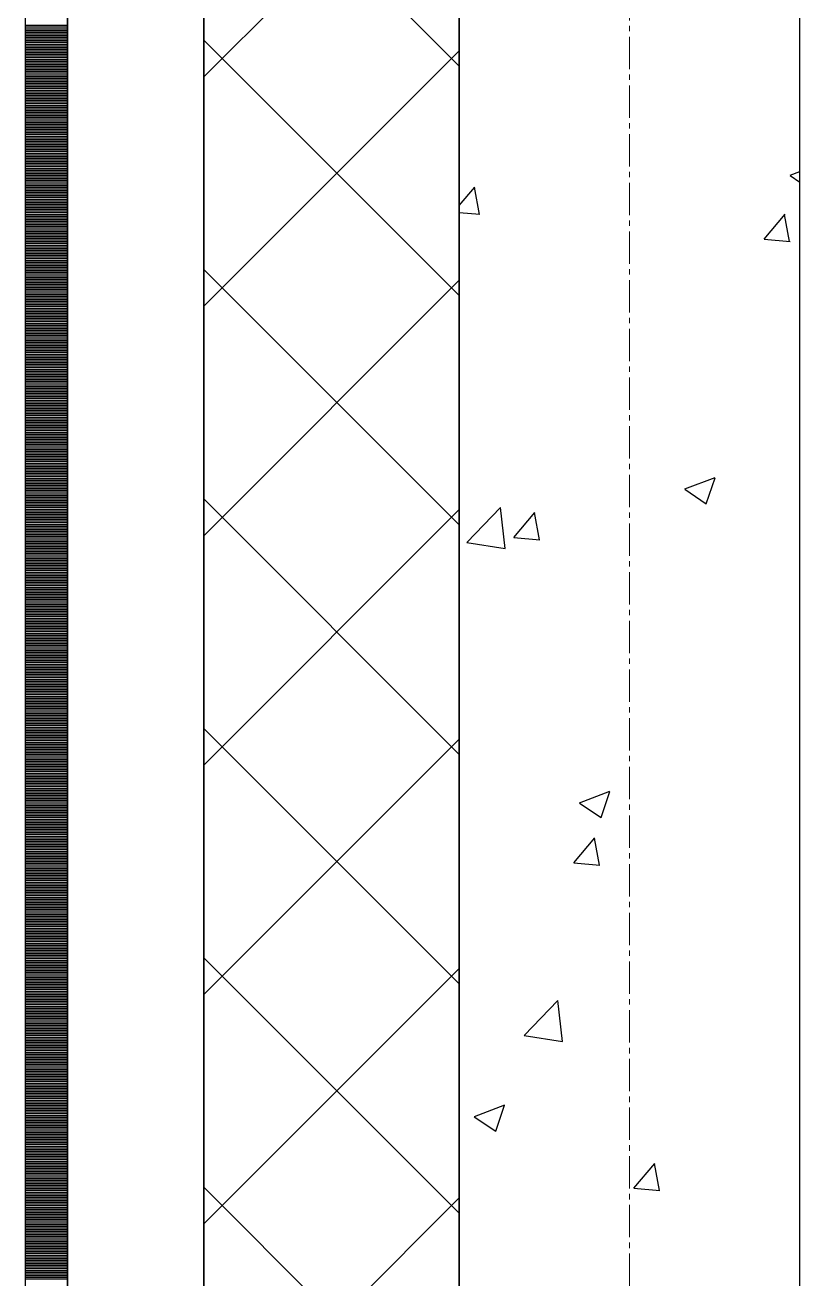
# Model space of a CAD drawing. Header units: millimetres. Extents: x -231292 to 573618, y -153144 to 564035.
# Drawn here: x 8548 to 9003, y 196531 to 197267 of the extents above; entities that cross this region are included whole.
import ezdxf

# ---------------------------------------------------------------- set-up
doc = ezdxf.new("R2010")
doc.units = ezdxf.units.MM
doc.linetypes.add('CENTER2', pattern=[28.575, 19.05, -3.175, 3.175, -3.175])
doc.layers.get('0').update_dxf_attribs({"color": 250})
for name, color, linetype, lineweight in [('АР_Стены ПЕНОблок', 250, 'Continuous', 20), ('АР_Тонкая', 250, 'Continuous', 5), ('АР_Утеплитель', 250, 'Continuous', 0), ('АР_Штриховка', 250, 'Continuous', 0), ('РД_Оси_100', 250, 'Continuous', 0)]:
    doc.layers.add(name, color=color, linetype=linetype, lineweight=lineweight)

# ---------------------------------------------------------------- blocks, each defined once
blk = doc.blocks.new('оси_рен')
at = {"layer": 'РД_Оси_100', "color": 251, "linetype": 'CENTER2', "true_color": 0x636466}
blk.add_line((1195652.916, 135558.25), (1195652.916, 223268.25), dxfattribs=at)

msp = doc.modelspace()

# ---------------------------------------------------------------- linework, layer by layer
at = {"layer": 'АР_Стены ПЕНОблок', "color": 18, "linetype": 'Continuous', "lineweight": 25, "true_color": 0x000000}
for p, q in [((8803.243, 263866.253), (8803.243, 187666.253)), ((9003.243, 187666.253), (9003.243, 263866.253))]:
    msp.add_line(p, q, dxfattribs=at)
at = {"layer": 'АР_Тонкая', "color": 18, "linetype": 'Continuous', "lineweight": 25, "true_color": 0x000000}
for p, q in [((8548.243, 263866.253), (8548.243, 187666.253)), ((8573.243, 263866.253), (8573.243, 187666.253)), ((8573.243, 187666.253), (8573.243, 263866.253)), ((8653.243, 187666.253), (8653.243, 263866.253))]:
    msp.add_line(p, q, dxfattribs=at)
at = {"layer": 'АР_Утеплитель', "color": 18, "linetype": 'Continuous', "lineweight": 25, "true_color": 0x000000}
for p, q in [((8653.243, 263866.253), (8653.243, 187666.253)), ((8803.243, 187666.253), (8803.243, 263866.253))]:
    msp.add_line(p, q, dxfattribs=at)
at = {"layer": 'АР_Штриховка', "color": 18, "linetype": 'Continuous', "lineweight": 25, "true_color": 0x000000}
for p, q in [((8803.243, 197243.037), (8653.243, 197393.037)), ((8653.243, 197236.75), (8803.243, 197386.75)), ((8548.243, 197267.002), (8573.243, 197267.002)), ((8548.243, 197266.002), (8573.243, 197266.002)), ((8548.243, 197265.002), (8573.243, 197265.002)), ((8548.243, 197264.002), (8573.243, 197264.002)), ((8548.243, 197263.002), (8573.243, 197263.002)), ((8548.243, 197262.002), (8573.243, 197262.002)), ((8548.243, 197261.002), (8573.243, 197261.002)), ((8548.243, 197260.002), (8573.243, 197260.002)), ((8548.243, 197259.002), (8573.243, 197259.002)), ((8548.243, 197258.002), (8573.243, 197258.002)), ((8548.243, 197257.002), (8573.243, 197257.002)), ((8548.243, 197256.002), (8573.243, 197256.002)), ((8548.243, 197255.002), (8573.243, 197255.002)), ((8548.243, 197254.002), (8573.243, 197254.002)), ((8548.243, 197253.002), (8573.243, 197253.002)), ((8803.243, 197108.333), (8653.243, 197258.333)), ((8548.243, 197252.002), (8573.243, 197252.002)), ((8548.243, 197251.002), (8573.243, 197251.002)), ((8548.243, 197250.002), (8573.243, 197250.002)), ((8548.243, 197249.002), (8573.243, 197249.002)), ((8548.243, 197248.002), (8573.243, 197248.002)), ((8548.243, 197247.002), (8573.243, 197247.002)), ((8548.243, 197246.002), (8573.243, 197246.002)), ((8653.243, 197102.046), (8803.243, 197252.046)), ((8548.243, 197245.002), (8573.243, 197245.002)), ((8548.243, 197244.002), (8573.243, 197244.002)), ((8548.243, 197243.002), (8573.243, 197243.002)), ((8548.243, 197242.002), (8573.243, 197242.002)), ((8548.243, 197241.002), (8573.243, 197241.002)), ((8548.243, 197240.002), (8573.243, 197240.002)), ((8548.243, 197239.002), (8573.243, 197239.002)), ((8548.243, 197238.002), (8573.243, 197238.002)), ((8548.243, 197237.002), (8573.243, 197237.002)), ((8548.243, 197236.002), (8573.243, 197236.002)), ((8548.243, 197235.002), (8573.243, 197235.002)), ((8548.243, 197234.002), (8573.243, 197234.002)), ((8548.243, 197233.002), (8573.243, 197233.002)), ((8548.243, 197232.002), (8573.243, 197232.002)), ((8548.243, 197231.002), (8573.243, 197231.002)), ((8548.243, 197230.002), (8573.243, 197230.002)), ((8548.243, 197229.002), (8573.243, 197229.002)), ((8548.243, 197228.002), (8573.243, 197228.002)), ((8548.243, 197227.002), (8573.243, 197227.002)), ((8548.243, 197226.002), (8573.243, 197226.002)), ((8548.243, 197225.002), (8573.243, 197225.002)), ((8548.243, 197224.002), (8573.243, 197224.002)), ((8548.243, 197223.002), (8573.243, 197223.002)), ((8548.243, 197222.002), (8573.243, 197222.002)), ((8548.243, 197221.002), (8573.243, 197221.002)), ((8548.243, 197220.002), (8573.243, 197220.002)), ((8548.243, 197219.002), (8573.243, 197219.002)), ((8548.243, 197218.002), (8573.243, 197218.002)), ((8548.243, 197217.002), (8573.243, 197217.002)), ((8548.243, 197216.002), (8573.243, 197216.002)), ((8548.243, 197215.002), (8573.243, 197215.002)), ((8548.243, 197214.002), (8573.243, 197214.002)), ((8548.243, 197213.002), (8573.243, 197213.002)), ((8548.243, 197212.002), (8573.243, 197212.002)), ((8548.243, 197211.002), (8573.243, 197211.002)), ((8548.243, 197210.002), (8573.243, 197210.002)), ((8548.243, 197209.002), (8573.243, 197209.002)), ((8548.243, 197208.002), (8573.243, 197208.002)), ((8548.243, 197207.002), (8573.243, 197207.002)), ((8548.243, 197206.002), (8573.243, 197206.002)), ((8548.243, 197205.002), (8573.243, 197205.002)), ((8548.243, 197204.002), (8573.243, 197204.002)), ((8548.243, 197203.002), (8573.243, 197203.002)), ((8548.243, 197202.002), (8573.243, 197202.002)), ((8548.243, 197201.002), (8573.243, 197201.002)), ((8548.243, 197200.002), (8573.243, 197200.002)), ((8548.243, 197199.002), (8573.243, 197199.002)), ((8548.243, 197198.002), (8573.243, 197198.002)), ((8548.243, 197197.002), (8573.243, 197197.002)), ((8548.243, 197196.002), (8573.243, 197196.002)), ((8548.243, 197195.002), (8573.243, 197195.002)), ((8548.243, 197194.002), (8573.243, 197194.002)), ((8548.243, 197193.002), (8573.243, 197193.002)), ((8548.243, 197192.002), (8573.243, 197192.002)), ((8548.243, 197191.002), (8573.243, 197191.002)), ((8548.243, 197190.002), (8573.243, 197190.002)), ((8548.243, 197189.002), (8573.243, 197189.002)), ((8548.243, 197188.002), (8573.243, 197188.002)), ((8548.243, 197187.002), (8573.243, 197187.002)), ((8548.243, 197186.002), (8573.243, 197186.002)), ((8548.243, 197185.002), (8573.243, 197185.002)), ((8548.243, 197184.002), (8573.243, 197184.002)), ((8548.243, 197183.002), (8573.243, 197183.002)), ((8548.243, 197182.002), (8573.243, 197182.002)), ((8548.243, 197181.002), (8573.243, 197181.002)), ((8548.243, 197180.002), (8573.243, 197180.002)), ((8548.243, 197179.002), (8573.243, 197179.002)), ((8997.507, 197178.948), (9003.243, 197181.149)), ((8548.243, 197178.002), (8573.243, 197178.002)), ((8548.243, 197177.002), (8573.243, 197177.002)), ((8548.243, 197176.002), (8573.243, 197176.002)), ((8548.243, 197175.002), (8573.243, 197175.002)), ((8548.243, 197174.002), (8573.243, 197174.002)), ((8548.243, 197173.002), (8573.243, 197173.002)), ((8548.243, 197172.002), (8573.243, 197172.002)), ((8803.243, 197161.181), (8812.297, 197171.972)), ((8815.003, 197155.998), (8812.066, 197171.919)), ((8997.424, 197178.764), (9003.243, 197174.84)), ((8548.243, 197171.002), (8573.243, 197171.002)), ((8548.243, 197170.002), (8573.243, 197170.002)), ((8548.243, 197169.002), (8573.243, 197169.002)), ((8548.243, 197168.002), (8573.243, 197168.002)), ((8548.243, 197167.002), (8573.243, 197167.002)), ((8548.243, 197166.002), (8573.243, 197166.002)), ((8548.243, 197165.002), (8573.243, 197165.002)), ((8548.243, 197164.002), (8573.243, 197164.002)), ((8548.243, 197163.002), (8573.243, 197163.002)), ((8548.243, 197162.002), (8573.243, 197162.002)), ((8548.243, 197161.002), (8573.243, 197161.002)), ((8548.243, 197160.002), (8573.243, 197160.002)), ((8548.243, 197159.002), (8573.243, 197159.002)), ((8548.243, 197158.002), (8573.243, 197158.002)), ((8548.243, 197157.002), (8573.243, 197157.002)), ((8803.243, 197157.089), (8815.233, 197156.04)), ((8548.243, 197156.002), (8573.243, 197156.002)), ((8548.243, 197155.002), (8573.243, 197155.002)), ((8548.243, 197154.002), (8573.243, 197154.002)), ((8548.243, 197153.002), (8573.243, 197153.002)), ((8548.243, 197152.002), (8573.243, 197152.002)), ((8548.243, 197151.002), (8573.243, 197151.002)), ((8548.243, 197150.002), (8573.243, 197150.002)), ((8982.237, 197141.439), (8994.482, 197156.033)), ((8997.187, 197140.059), (8994.25, 197155.98)), ((8548.243, 197149.002), (8573.243, 197149.002)), ((8548.243, 197148.002), (8573.243, 197148.002)), ((8548.243, 197147.002), (8573.243, 197147.002)), ((8548.243, 197146.002), (8573.243, 197146.002)), ((8548.243, 197145.002), (8573.243, 197145.002)), ((8548.243, 197144.002), (8573.243, 197144.002)), ((8548.243, 197143.002), (8573.243, 197143.002)), ((8548.243, 197142.002), (8573.243, 197142.002)), ((8548.243, 197141.002), (8573.243, 197141.002)), ((8548.243, 197140.002), (8573.243, 197140.002)), ((8548.243, 197139.002), (8573.243, 197139.002)), ((8548.243, 197138.002), (8573.243, 197138.002)), ((8548.243, 197137.002), (8573.243, 197137.002)), ((8548.243, 197136.002), (8573.243, 197136.002)), ((8548.243, 197135.002), (8573.243, 197135.002)), ((8982.236, 197141.43), (8997.418, 197140.101)), ((8548.243, 197134.002), (8573.243, 197134.002)), ((8548.243, 197133.002), (8573.243, 197133.002)), ((8548.243, 197132.002), (8573.243, 197132.002)), ((8548.243, 197131.002), (8573.243, 197131.002)), ((8548.243, 197130.002), (8573.243, 197130.002)), ((8548.243, 197129.002), (8573.243, 197129.002)), ((8548.243, 197128.002), (8573.243, 197128.002)), ((8548.243, 197127.002), (8573.243, 197127.002)), ((8548.243, 197126.002), (8573.243, 197126.002)), ((8548.243, 197125.002), (8573.243, 197125.002)), ((8548.243, 197124.002), (8573.243, 197124.002)), ((8548.243, 197123.002), (8573.243, 197123.002)), ((8548.243, 197122.002), (8573.243, 197122.002)), ((8548.243, 197121.002), (8573.243, 197121.002)), ((8548.243, 197120.002), (8573.243, 197120.002)), ((8803.243, 196973.63), (8653.243, 197123.63)), ((8548.243, 197119.002), (8573.243, 197119.002)), ((8548.243, 197118.002), (8573.243, 197118.002)), ((8548.243, 197117.002), (8573.243, 197117.002)), ((8548.243, 197116.002), (8573.243, 197116.002)), ((8548.243, 197115.002), (8573.243, 197115.002)), ((8548.243, 197114.002), (8573.243, 197114.002)), ((8548.243, 197113.002), (8573.243, 197113.002)), ((8653.243, 196967.343), (8803.243, 197117.343)), ((8548.243, 197112.002), (8573.243, 197112.002)), ((8548.243, 197111.002), (8573.243, 197111.002)), ((8548.243, 197110.002), (8573.243, 197110.002)), ((8548.243, 197109.002), (8573.243, 197109.002)), ((8548.243, 197108.002), (8573.243, 197108.002)), ((8548.243, 197107.002), (8573.243, 197107.002)), ((8548.243, 197106.002), (8573.243, 197106.002)), ((8548.243, 197105.002), (8573.243, 197105.002)), ((8548.243, 197104.002), (8573.243, 197104.002)), ((8548.243, 197103.002), (8573.243, 197103.002)), ((8548.243, 197102.002), (8573.243, 197102.002)), ((8548.243, 197101.002), (8573.243, 197101.002)), ((8548.243, 197100.002), (8573.243, 197100.002)), ((8548.243, 197099.002), (8573.243, 197099.002)), ((8548.243, 197098.002), (8573.243, 197098.002)), ((8548.243, 197097.002), (8573.243, 197097.002)), ((8548.243, 197096.002), (8573.243, 197096.002)), ((8548.243, 197095.002), (8573.243, 197095.002)), ((8548.243, 197094.002), (8573.243, 197094.002)), ((8548.243, 197093.002), (8573.243, 197093.002)), ((8548.243, 197092.002), (8573.243, 197092.002)), ((8548.243, 197091.002), (8573.243, 197091.002)), ((8548.243, 197090.002), (8573.243, 197090.002)), ((8548.243, 197089.002), (8573.243, 197089.002)), ((8548.243, 197088.002), (8573.243, 197088.002)), ((8548.243, 197087.002), (8573.243, 197087.002)), ((8548.243, 197086.002), (8573.243, 197086.002)), ((8548.243, 197085.002), (8573.243, 197085.002)), ((8548.243, 197084.002), (8573.243, 197084.002)), ((8548.243, 197083.002), (8573.243, 197083.002)), ((8548.243, 197082.002), (8573.243, 197082.002)), ((8548.243, 197081.002), (8573.243, 197081.002)), ((8548.243, 197080.002), (8573.243, 197080.002)), ((8548.243, 197079.002), (8573.243, 197079.002)), ((8548.243, 197078.002), (8573.243, 197078.002)), ((8548.243, 197077.002), (8573.243, 197077.002)), ((8548.243, 197076.002), (8573.243, 197076.002)), ((8548.243, 197075.002), (8573.243, 197075.002)), ((8548.243, 197074.002), (8573.243, 197074.002)), ((8548.243, 197073.002), (8573.243, 197073.002)), ((8548.243, 197072.002), (8573.243, 197072.002)), ((8548.243, 197071.002), (8573.243, 197071.002)), ((8548.243, 197070.002), (8573.243, 197070.002)), ((8548.243, 197069.002), (8573.243, 197069.002)), ((8548.243, 197068.002), (8573.243, 197068.002)), ((8548.243, 197067.002), (8573.243, 197067.002)), ((8548.243, 197066.002), (8573.243, 197066.002)), ((8548.243, 197065.002), (8573.243, 197065.002)), ((8548.243, 197064.002), (8573.243, 197064.002)), ((8548.243, 197063.002), (8573.243, 197063.002)), ((8548.243, 197062.002), (8573.243, 197062.002)), ((8548.243, 197061.002), (8573.243, 197061.002)), ((8548.243, 197060.002), (8573.243, 197060.002)), ((8548.243, 197059.002), (8573.243, 197059.002)), ((8548.243, 197058.002), (8573.243, 197058.002)), ((8548.243, 197057.002), (8573.243, 197057.002)), ((8548.243, 197056.002), (8573.243, 197056.002)), ((8548.243, 197055.002), (8573.243, 197055.002)), ((8548.243, 197054.002), (8573.243, 197054.002)), ((8548.243, 197053.002), (8573.243, 197053.002)), ((8548.243, 197052.002), (8573.243, 197052.002)), ((8548.243, 197051.002), (8573.243, 197051.002)), ((8548.243, 197050.002), (8573.243, 197050.002)), ((8548.243, 197049.002), (8573.243, 197049.002)), ((8548.243, 197048.002), (8573.243, 197048.002)), ((8548.243, 197047.002), (8573.243, 197047.002)), ((8548.243, 197046.002), (8573.243, 197046.002)), ((8548.243, 197045.002), (8573.243, 197045.002)), ((8548.243, 197044.002), (8573.243, 197044.002)), ((8548.243, 197043.002), (8573.243, 197043.002)), ((8548.243, 197042.002), (8573.243, 197042.002)), ((8548.243, 197041.002), (8573.243, 197041.002)), ((8548.243, 197040.002), (8573.243, 197040.002)), ((8548.243, 197039.002), (8573.243, 197039.002)), ((8548.243, 197038.002), (8573.243, 197038.002)), ((8548.243, 197037.002), (8573.243, 197037.002)), ((8548.243, 197036.002), (8573.243, 197036.002)), ((8548.243, 197035.002), (8573.243, 197035.002)), ((8548.243, 197034.002), (8573.243, 197034.002)), ((8548.243, 197033.002), (8573.243, 197033.002)), ((8548.243, 197032.002), (8573.243, 197032.002)), ((8548.243, 197031.002), (8573.243, 197031.002)), ((8548.243, 197030.002), (8573.243, 197030.002)), ((8548.243, 197029.002), (8573.243, 197029.002)), ((8548.243, 197028.002), (8573.243, 197028.002)), ((8548.243, 197027.002), (8573.243, 197027.002)), ((8548.243, 197026.002), (8573.243, 197026.002)), ((8548.243, 197025.002), (8573.243, 197025.002)), ((8548.243, 197024.002), (8573.243, 197024.002)), ((8548.243, 197023.002), (8573.243, 197023.002)), ((8548.243, 197022.002), (8573.243, 197022.002)), ((8548.243, 197021.002), (8573.243, 197021.002)), ((8548.243, 197020.002), (8573.243, 197020.002)), ((8548.243, 197019.002), (8573.243, 197019.002)), ((8548.243, 197018.002), (8573.243, 197018.002)), ((8548.243, 197017.002), (8573.243, 197017.002)), ((8548.243, 197016.002), (8573.243, 197016.002)), ((8548.243, 197015.002), (8573.243, 197015.002)), ((8548.243, 197014.002), (8573.243, 197014.002)), ((8548.243, 197013.002), (8573.243, 197013.002)), ((8548.243, 197012.002), (8573.243, 197012.002)), ((8548.243, 197011.002), (8573.243, 197011.002)), ((8548.243, 197010.002), (8573.243, 197010.002)), ((8548.243, 197009.002), (8573.243, 197009.002)), ((8548.243, 197008.002), (8573.243, 197008.002)), ((8548.243, 197007.002), (8573.243, 197007.002)), ((8548.243, 197006.002), (8573.243, 197006.002)), ((8548.243, 197005.002), (8573.243, 197005.002)), ((8548.243, 197004.002), (8573.243, 197004.002)), ((8548.243, 197003.002), (8573.243, 197003.002)), ((8548.243, 197002.002), (8573.243, 197002.002)), ((8548.243, 197001.002), (8573.243, 197001.002)), ((8548.243, 197000.002), (8573.243, 197000.002)), ((8548.243, 196999.002), (8573.243, 196999.002)), ((8548.243, 196998.002), (8573.243, 196998.002)), ((8548.243, 196997.002), (8573.243, 196997.002)), ((8548.243, 196996.002), (8573.243, 196996.002)), ((8548.243, 196995.002), (8573.243, 196995.002)), ((8935.705, 196994.759), (8953.49, 197001.586)), ((8948.263, 196986.053), (8953.413, 197001.402)), ((8548.243, 196994.002), (8573.243, 196994.002)), ((8548.243, 196993.002), (8573.243, 196993.002)), ((8548.243, 196992.002), (8573.243, 196992.002)), ((8548.243, 196991.002), (8573.243, 196991.002)), ((8548.243, 196990.002), (8573.243, 196990.002)), ((8548.243, 196989.002), (8573.243, 196989.002)), ((8548.243, 196988.002), (8573.243, 196988.002)), ((8803.243, 196838.926), (8653.243, 196988.926)), ((8935.622, 196994.576), (8948.257, 196986.054)), ((8548.243, 196987.002), (8573.243, 196987.002)), ((8548.243, 196986.002), (8573.243, 196986.002)), ((8548.243, 196985.002), (8573.243, 196985.002)), ((8548.243, 196984.002), (8573.243, 196984.002)), ((8548.243, 196983.002), (8573.243, 196983.002)), ((8548.243, 196982.002), (8573.243, 196982.002)), ((8548.243, 196981.002), (8573.243, 196981.002)), ((8653.243, 196832.639), (8803.243, 196982.639)), ((8807.583, 196963.348), (8827.366, 196983.966)), ((8830.132, 196959.839), (8827.325, 196983.962)), ((8835.295, 196966.322), (8847.54, 196980.915)), ((8850.246, 196964.941), (8847.309, 196980.862)), ((8548.243, 196980.002), (8573.243, 196980.002)), ((8548.243, 196979.002), (8573.243, 196979.002)), ((8548.243, 196978.002), (8573.243, 196978.002)), ((8548.243, 196977.002), (8573.243, 196977.002)), ((8548.243, 196976.002), (8573.243, 196976.002)), ((8548.243, 196975.002), (8573.243, 196975.002)), ((8548.243, 196974.002), (8573.243, 196974.002)), ((8548.243, 196973.002), (8573.243, 196973.002)), ((8548.243, 196972.002), (8573.243, 196972.002)), ((8548.243, 196971.002), (8573.243, 196971.002)), ((8548.243, 196970.002), (8573.243, 196970.002)), ((8548.243, 196969.002), (8573.243, 196969.002)), ((8548.243, 196968.002), (8573.243, 196968.002)), ((8548.243, 196967.002), (8573.243, 196967.002)), ((8548.243, 196966.002), (8573.243, 196966.002)), ((8835.295, 196966.312), (8850.477, 196964.984)), ((8548.243, 196965.002), (8573.243, 196965.002)), ((8548.243, 196964.002), (8573.243, 196964.002)), ((8548.243, 196963.002), (8573.243, 196963.002)), ((8548.243, 196962.002), (8573.243, 196962.002)), ((8548.243, 196961.002), (8573.243, 196961.002)), ((8548.243, 196960.002), (8573.243, 196960.002)), ((8548.243, 196959.002), (8573.243, 196959.002)), ((8548.243, 196958.002), (8573.243, 196958.002)), ((8807.552, 196963.412), (8830.142, 196959.908)), ((8548.243, 196957.002), (8573.243, 196957.002)), ((8548.243, 196956.002), (8573.243, 196956.002)), ((8548.243, 196955.002), (8573.243, 196955.002)), ((8548.243, 196954.002), (8573.243, 196954.002)), ((8548.243, 196953.002), (8573.243, 196953.002)), ((8548.243, 196952.002), (8573.243, 196952.002)), ((8548.243, 196951.002), (8573.243, 196951.002)), ((8548.243, 196950.002), (8573.243, 196950.002)), ((8548.243, 196949.002), (8573.243, 196949.002)), ((8548.243, 196948.002), (8573.243, 196948.002)), ((8548.243, 196947.002), (8573.243, 196947.002)), ((8548.243, 196946.002), (8573.243, 196946.002)), ((8548.243, 196945.002), (8573.243, 196945.002)), ((8548.243, 196944.002), (8573.243, 196944.002)), ((8548.243, 196943.002), (8573.243, 196943.002)), ((8548.243, 196942.002), (8573.243, 196942.002)), ((8548.243, 196941.002), (8573.243, 196941.002)), ((8548.243, 196940.002), (8573.243, 196940.002)), ((8548.243, 196939.002), (8573.243, 196939.002)), ((8548.243, 196938.002), (8573.243, 196938.002)), ((8548.243, 196937.002), (8573.243, 196937.002)), ((8548.243, 196936.002), (8573.243, 196936.002)), ((8548.243, 196935.002), (8573.243, 196935.002)), ((8548.243, 196934.002), (8573.243, 196934.002)), ((8548.243, 196933.002), (8573.243, 196933.002)), ((8548.243, 196932.002), (8573.243, 196932.002)), ((8548.243, 196931.002), (8573.243, 196931.002)), ((8548.243, 196930.002), (8573.243, 196930.002)), ((8548.243, 196929.002), (8573.243, 196929.002)), ((8548.243, 196928.002), (8573.243, 196928.002)), ((8548.243, 196927.002), (8573.243, 196927.002)), ((8548.243, 196926.002), (8573.243, 196926.002)), ((8548.243, 196925.002), (8573.243, 196925.002)), ((8548.243, 196924.002), (8573.243, 196924.002)), ((8548.243, 196923.002), (8573.243, 196923.002)), ((8548.243, 196922.002), (8573.243, 196922.002)), ((8548.243, 196921.002), (8573.243, 196921.002)), ((8548.243, 196920.002), (8573.243, 196920.002)), ((8548.243, 196919.002), (8573.243, 196919.002)), ((8548.243, 196918.002), (8573.243, 196918.002)), ((8548.243, 196917.002), (8573.243, 196917.002)), ((8548.243, 196916.002), (8573.243, 196916.002)), ((8548.243, 196915.002), (8573.243, 196915.002)), ((8548.243, 196914.002), (8573.243, 196914.002)), ((8548.243, 196913.002), (8573.243, 196913.002)), ((8548.243, 196912.002), (8573.243, 196912.002)), ((8548.243, 196911.002), (8573.243, 196911.002)), ((8548.243, 196910.002), (8573.243, 196910.002)), ((8548.243, 196909.002), (8573.243, 196909.002)), ((8548.243, 196908.002), (8573.243, 196908.002)), ((8548.243, 196907.002), (8573.243, 196907.002)), ((8548.243, 196906.002), (8573.243, 196906.002)), ((8548.243, 196905.002), (8573.243, 196905.002)), ((8548.243, 196904.002), (8573.243, 196904.002)), ((8548.243, 196903.002), (8573.243, 196903.002)), ((8548.243, 196902.002), (8573.243, 196902.002)), ((8548.243, 196901.002), (8573.243, 196901.002)), ((8548.243, 196900.002), (8573.243, 196900.002)), ((8548.243, 196899.002), (8573.243, 196899.002)), ((8548.243, 196898.002), (8573.243, 196898.002)), ((8548.243, 196897.002), (8573.243, 196897.002)), ((8548.243, 196896.002), (8573.243, 196896.002)), ((8548.243, 196895.002), (8573.243, 196895.002)), ((8548.243, 196894.002), (8573.243, 196894.002)), ((8548.243, 196893.002), (8573.243, 196893.002)), ((8548.243, 196892.002), (8573.243, 196892.002)), ((8548.243, 196891.002), (8573.243, 196891.002)), ((8548.243, 196890.002), (8573.243, 196890.002)), ((8548.243, 196889.002), (8573.243, 196889.002)), ((8548.243, 196888.002), (8573.243, 196888.002)), ((8548.243, 196887.002), (8573.243, 196887.002)), ((8548.243, 196886.002), (8573.243, 196886.002)), ((8548.243, 196885.002), (8573.243, 196885.002)), ((8548.243, 196884.002), (8573.243, 196884.002)), ((8548.243, 196883.002), (8573.243, 196883.002)), ((8548.243, 196882.002), (8573.243, 196882.002)), ((8548.243, 196881.002), (8573.243, 196881.002)), ((8548.243, 196880.002), (8573.243, 196880.002)), ((8548.243, 196879.002), (8573.243, 196879.002)), ((8548.243, 196878.002), (8573.243, 196878.002)), ((8548.243, 196877.002), (8573.243, 196877.002)), ((8548.243, 196876.002), (8573.243, 196876.002)), ((8548.243, 196875.002), (8573.243, 196875.002)), ((8548.243, 196874.002), (8573.243, 196874.002)), ((8548.243, 196873.002), (8573.243, 196873.002)), ((8548.243, 196872.002), (8573.243, 196872.002)), ((8548.243, 196871.002), (8573.243, 196871.002)), ((8548.243, 196870.002), (8573.243, 196870.002)), ((8548.243, 196869.002), (8573.243, 196869.002)), ((8548.243, 196868.002), (8573.243, 196868.002)), ((8548.243, 196867.002), (8573.243, 196867.002)), ((8548.243, 196866.002), (8573.243, 196866.002)), ((8548.243, 196865.002), (8573.243, 196865.002)), ((8548.243, 196864.002), (8573.243, 196864.002)), ((8548.243, 196863.002), (8573.243, 196863.002)), ((8548.243, 196862.002), (8573.243, 196862.002)), ((8548.243, 196861.002), (8573.243, 196861.002)), ((8548.243, 196860.002), (8573.243, 196860.002)), ((8548.243, 196859.002), (8573.243, 196859.002)), ((8548.243, 196858.002), (8573.243, 196858.002)), ((8548.243, 196857.002), (8573.243, 196857.002)), ((8548.243, 196856.002), (8573.243, 196856.002)), ((8548.243, 196855.002), (8573.243, 196855.002)), ((8548.243, 196854.002), (8573.243, 196854.002)), ((8548.243, 196853.002), (8573.243, 196853.002)), ((8548.243, 196852.002), (8573.243, 196852.002)), ((8548.243, 196851.002), (8573.243, 196851.002)), ((8548.243, 196850.002), (8573.243, 196850.002)), ((8548.243, 196849.002), (8573.243, 196849.002)), ((8548.243, 196848.002), (8573.243, 196848.002)), ((8803.243, 196704.222), (8653.243, 196854.222)), ((8653.243, 196697.935), (8803.243, 196847.935)), ((8548.243, 196847.002), (8573.243, 196847.002)), ((8548.243, 196846.002), (8573.243, 196846.002)), ((8548.243, 196845.002), (8573.243, 196845.002)), ((8548.243, 196844.002), (8573.243, 196844.002)), ((8548.243, 196843.002), (8573.243, 196843.002)), ((8548.243, 196842.002), (8573.243, 196842.002)), ((8548.243, 196841.002), (8573.243, 196841.002)), ((8548.243, 196840.002), (8573.243, 196840.002)), ((8548.243, 196839.002), (8573.243, 196839.002)), ((8548.243, 196838.002), (8573.243, 196838.002)), ((8548.243, 196837.002), (8573.243, 196837.002)), ((8548.243, 196836.002), (8573.243, 196836.002)), ((8548.243, 196835.002), (8573.243, 196835.002)), ((8548.243, 196834.002), (8573.243, 196834.002)), ((8548.243, 196833.002), (8573.243, 196833.002)), ((8548.243, 196832.002), (8573.243, 196832.002)), ((8548.243, 196831.002), (8573.243, 196831.002)), ((8548.243, 196830.002), (8573.243, 196830.002)), ((8548.243, 196829.002), (8573.243, 196829.002)), ((8548.243, 196828.002), (8573.243, 196828.002)), ((8548.243, 196827.002), (8573.243, 196827.002)), ((8548.243, 196826.002), (8573.243, 196826.002)), ((8548.243, 196825.002), (8573.243, 196825.002)), ((8548.243, 196824.002), (8573.243, 196824.002)), ((8548.243, 196823.002), (8573.243, 196823.002)), ((8548.243, 196822.002), (8573.243, 196822.002)), ((8548.243, 196821.002), (8573.243, 196821.002)), ((8548.243, 196820.002), (8573.243, 196820.002)), ((8548.243, 196819.002), (8573.243, 196819.002)), ((8548.243, 196818.002), (8573.243, 196818.002)), ((8548.243, 196817.002), (8573.243, 196817.002)), ((8548.243, 196816.002), (8573.243, 196816.002)), ((8548.243, 196815.002), (8573.243, 196815.002)), ((8548.243, 196814.002), (8573.243, 196814.002)), ((8548.243, 196813.002), (8573.243, 196813.002)), ((8548.243, 196812.002), (8573.243, 196812.002)), ((8548.243, 196811.002), (8573.243, 196811.002)), ((8873.903, 196810.571), (8891.688, 196817.398)), ((8886.461, 196801.865), (8891.611, 196817.214)), ((8548.243, 196810.002), (8573.243, 196810.002)), ((8548.243, 196809.002), (8573.243, 196809.002)), ((8548.243, 196808.002), (8573.243, 196808.002)), ((8548.243, 196807.002), (8573.243, 196807.002)), ((8548.243, 196806.002), (8573.243, 196806.002)), ((8548.243, 196805.002), (8573.243, 196805.002)), ((8548.243, 196804.002), (8573.243, 196804.002)), ((8873.82, 196810.388), (8886.455, 196801.866)), ((8548.243, 196803.002), (8573.243, 196803.002)), ((8548.243, 196802.002), (8573.243, 196802.002)), ((8548.243, 196801.002), (8573.243, 196801.002)), ((8548.243, 196800.002), (8573.243, 196800.002)), ((8548.243, 196799.002), (8573.243, 196799.002)), ((8548.243, 196798.002), (8573.243, 196798.002)), ((8548.243, 196797.002), (8573.243, 196797.002)), ((8548.243, 196796.002), (8573.243, 196796.002)), ((8548.243, 196795.002), (8573.243, 196795.002)), ((8548.243, 196794.002), (8573.243, 196794.002)), ((8548.243, 196793.002), (8573.243, 196793.002)), ((8548.243, 196792.002), (8573.243, 196792.002)), ((8548.243, 196791.002), (8573.243, 196791.002)), ((8548.243, 196790.002), (8573.243, 196790.002)), ((8548.243, 196789.002), (8573.243, 196789.002)), ((8870.539, 196775.265), (8882.784, 196789.858)), ((8885.489, 196773.884), (8882.552, 196789.805)), ((8548.243, 196788.002), (8573.243, 196788.002)), ((8548.243, 196787.002), (8573.243, 196787.002)), ((8548.243, 196786.002), (8573.243, 196786.002)), ((8548.243, 196785.002), (8573.243, 196785.002)), ((8548.243, 196784.002), (8573.243, 196784.002)), ((8548.243, 196783.002), (8573.243, 196783.002)), ((8548.243, 196782.002), (8573.243, 196782.002)), ((8548.243, 196781.002), (8573.243, 196781.002)), ((8548.243, 196780.002), (8573.243, 196780.002)), ((8548.243, 196779.002), (8573.243, 196779.002)), ((8548.243, 196778.002), (8573.243, 196778.002)), ((8548.243, 196777.002), (8573.243, 196777.002)), ((8548.243, 196776.002), (8573.243, 196776.002)), ((8548.243, 196775.002), (8573.243, 196775.002)), ((8548.243, 196774.002), (8573.243, 196774.002)), ((8870.538, 196775.255), (8885.72, 196773.927)), ((8548.243, 196773.002), (8573.243, 196773.002)), ((8548.243, 196772.002), (8573.243, 196772.002)), ((8548.243, 196771.002), (8573.243, 196771.002)), ((8548.243, 196770.002), (8573.243, 196770.002)), ((8548.243, 196769.002), (8573.243, 196769.002)), ((8548.243, 196768.002), (8573.243, 196768.002)), ((8548.243, 196767.002), (8573.243, 196767.002)), ((8548.243, 196766.002), (8573.243, 196766.002)), ((8548.243, 196765.002), (8573.243, 196765.002)), ((8548.243, 196764.002), (8573.243, 196764.002)), ((8548.243, 196763.002), (8573.243, 196763.002)), ((8548.243, 196762.002), (8573.243, 196762.002)), ((8548.243, 196761.002), (8573.243, 196761.002)), ((8548.243, 196760.002), (8573.243, 196760.002)), ((8548.243, 196759.002), (8573.243, 196759.002)), ((8548.243, 196758.002), (8573.243, 196758.002)), ((8548.243, 196757.002), (8573.243, 196757.002)), ((8548.243, 196756.002), (8573.243, 196756.002)), ((8548.243, 196755.002), (8573.243, 196755.002)), ((8548.243, 196754.002), (8573.243, 196754.002)), ((8548.243, 196753.002), (8573.243, 196753.002)), ((8548.243, 196752.002), (8573.243, 196752.002)), ((8548.243, 196751.002), (8573.243, 196751.002)), ((8548.243, 196750.002), (8573.243, 196750.002)), ((8548.243, 196749.002), (8573.243, 196749.002)), ((8548.243, 196748.002), (8573.243, 196748.002)), ((8548.243, 196747.002), (8573.243, 196747.002)), ((8548.243, 196746.002), (8573.243, 196746.002)), ((8548.243, 196745.002), (8573.243, 196745.002)), ((8548.243, 196744.002), (8573.243, 196744.002)), ((8548.243, 196743.002), (8573.243, 196743.002)), ((8548.243, 196742.002), (8573.243, 196742.002)), ((8548.243, 196741.002), (8573.243, 196741.002)), ((8548.243, 196740.002), (8573.243, 196740.002)), ((8548.243, 196739.002), (8573.243, 196739.002)), ((8548.243, 196738.002), (8573.243, 196738.002)), ((8548.243, 196737.002), (8573.243, 196737.002)), ((8548.243, 196736.002), (8573.243, 196736.002)), ((8548.243, 196735.002), (8573.243, 196735.002)), ((8548.243, 196734.002), (8573.243, 196734.002)), ((8548.243, 196733.002), (8573.243, 196733.002)), ((8548.243, 196732.002), (8573.243, 196732.002)), ((8548.243, 196731.002), (8573.243, 196731.002)), ((8548.243, 196730.002), (8573.243, 196730.002)), ((8548.243, 196729.002), (8573.243, 196729.002)), ((8548.243, 196728.002), (8573.243, 196728.002)), ((8548.243, 196727.002), (8573.243, 196727.002)), ((8548.243, 196726.002), (8573.243, 196726.002)), ((8548.243, 196725.002), (8573.243, 196725.002)), ((8548.243, 196724.002), (8573.243, 196724.002)), ((8548.243, 196723.002), (8573.243, 196723.002)), ((8548.243, 196722.002), (8573.243, 196722.002)), ((8548.243, 196721.002), (8573.243, 196721.002)), ((8548.243, 196720.002), (8573.243, 196720.002)), ((8548.243, 196719.002), (8573.243, 196719.002)), ((8548.243, 196718.002), (8573.243, 196718.002)), ((8548.243, 196717.002), (8573.243, 196717.002)), ((8548.243, 196716.002), (8573.243, 196716.002)), ((8803.243, 196569.518), (8653.243, 196719.518)), ((8548.243, 196715.002), (8573.243, 196715.002)), ((8548.243, 196714.002), (8573.243, 196714.002)), ((8548.243, 196713.002), (8573.243, 196713.002)), ((8548.243, 196712.002), (8573.243, 196712.002)), ((8548.243, 196711.002), (8573.243, 196711.002)), ((8548.243, 196710.002), (8573.243, 196710.002)), ((8548.243, 196709.002), (8573.243, 196709.002)), ((8548.243, 196708.002), (8573.243, 196708.002)), ((8653.243, 196563.231), (8803.243, 196713.231)), ((8548.243, 196707.002), (8573.243, 196707.002)), ((8548.243, 196706.002), (8573.243, 196706.002)), ((8548.243, 196705.002), (8573.243, 196705.002)), ((8548.243, 196704.002), (8573.243, 196704.002)), ((8548.243, 196703.002), (8573.243, 196703.002)), ((8548.243, 196702.002), (8573.243, 196702.002)), ((8548.243, 196701.002), (8573.243, 196701.002)), ((8548.243, 196700.002), (8573.243, 196700.002)), ((8548.243, 196699.002), (8573.243, 196699.002)), ((8548.243, 196698.002), (8573.243, 196698.002)), ((8548.243, 196697.002), (8573.243, 196697.002)), ((8548.243, 196696.002), (8573.243, 196696.002)), ((8548.243, 196695.002), (8573.243, 196695.002)), ((8548.243, 196694.002), (8573.243, 196694.002)), ((8548.243, 196693.002), (8573.243, 196693.002)), ((8841.257, 196673.879), (8861.041, 196694.498)), ((8863.806, 196670.371), (8861, 196694.493)), ((8548.243, 196692.002), (8573.243, 196692.002)), ((8548.243, 196691.002), (8573.243, 196691.002)), ((8548.243, 196690.002), (8573.243, 196690.002)), ((8548.243, 196689.002), (8573.243, 196689.002)), ((8548.243, 196688.002), (8573.243, 196688.002)), ((8548.243, 196687.002), (8573.243, 196687.002)), ((8548.243, 196686.002), (8573.243, 196686.002)), ((8548.243, 196685.002), (8573.243, 196685.002)), ((8548.243, 196684.002), (8573.243, 196684.002)), ((8548.243, 196683.002), (8573.243, 196683.002)), ((8548.243, 196682.002), (8573.243, 196682.002)), ((8548.243, 196681.002), (8573.243, 196681.002)), ((8548.243, 196680.002), (8573.243, 196680.002)), ((8548.243, 196679.002), (8573.243, 196679.002)), ((8548.243, 196678.002), (8573.243, 196678.002)), ((8548.243, 196677.002), (8573.243, 196677.002)), ((8548.243, 196676.002), (8573.243, 196676.002)), ((8548.243, 196675.002), (8573.243, 196675.002)), ((8548.243, 196674.002), (8573.243, 196674.002)), ((8548.243, 196673.002), (8573.243, 196673.002)), ((8548.243, 196672.002), (8573.243, 196672.002)), ((8548.243, 196671.002), (8573.243, 196671.002)), ((8841.227, 196673.943), (8863.817, 196670.44)), ((8548.243, 196670.002), (8573.243, 196670.002)), ((8548.243, 196669.002), (8573.243, 196669.002)), ((8548.243, 196668.002), (8573.243, 196668.002)), ((8548.243, 196667.002), (8573.243, 196667.002)), ((8548.243, 196666.002), (8573.243, 196666.002)), ((8548.243, 196665.002), (8573.243, 196665.002)), ((8548.243, 196664.002), (8573.243, 196664.002)), ((8548.243, 196663.002), (8573.243, 196663.002)), ((8548.243, 196662.002), (8573.243, 196662.002)), ((8548.243, 196661.002), (8573.243, 196661.002)), ((8548.243, 196660.002), (8573.243, 196660.002)), ((8548.243, 196659.002), (8573.243, 196659.002)), ((8548.243, 196658.002), (8573.243, 196658.002)), ((8548.243, 196657.002), (8573.243, 196657.002)), ((8548.243, 196656.002), (8573.243, 196656.002)), ((8548.243, 196655.002), (8573.243, 196655.002)), ((8548.243, 196654.002), (8573.243, 196654.002)), ((8548.243, 196653.002), (8573.243, 196653.002)), ((8548.243, 196652.002), (8573.243, 196652.002)), ((8548.243, 196651.002), (8573.243, 196651.002)), ((8548.243, 196650.002), (8573.243, 196650.002)), ((8548.243, 196649.002), (8573.243, 196649.002)), ((8548.243, 196648.002), (8573.243, 196648.002)), ((8548.243, 196647.002), (8573.243, 196647.002)), ((8548.243, 196646.002), (8573.243, 196646.002)), ((8548.243, 196645.002), (8573.243, 196645.002)), ((8548.243, 196644.002), (8573.243, 196644.002)), ((8548.243, 196643.002), (8573.243, 196643.002)), ((8548.243, 196642.002), (8573.243, 196642.002)), ((8548.243, 196641.002), (8573.243, 196641.002)), ((8548.243, 196640.002), (8573.243, 196640.002)), ((8548.243, 196639.002), (8573.243, 196639.002)), ((8548.243, 196638.002), (8573.243, 196638.002)), ((8548.243, 196637.002), (8573.243, 196637.002)), ((8548.243, 196636.002), (8573.243, 196636.002)), ((8548.243, 196635.002), (8573.243, 196635.002)), ((8548.243, 196634.002), (8573.243, 196634.002)), ((8548.243, 196633.002), (8573.243, 196633.002)), ((8548.243, 196632.002), (8573.243, 196632.002)), ((8548.243, 196631.002), (8573.243, 196631.002)), ((8548.243, 196630.002), (8573.243, 196630.002)), ((8548.243, 196629.002), (8573.243, 196629.002)), ((8548.243, 196628.002), (8573.243, 196628.002)), ((8548.243, 196627.002), (8573.243, 196627.002)), ((8812.101, 196626.383), (8829.886, 196633.21)), ((8824.658, 196617.677), (8829.809, 196633.026)), ((8548.243, 196626.002), (8573.243, 196626.002)), ((8548.243, 196625.002), (8573.243, 196625.002)), ((8548.243, 196624.002), (8573.243, 196624.002)), ((8548.243, 196623.002), (8573.243, 196623.002)), ((8548.243, 196622.002), (8573.243, 196622.002)), ((8548.243, 196621.002), (8573.243, 196621.002)), ((8548.243, 196620.002), (8573.243, 196620.002)), ((8812.018, 196626.201), (8824.653, 196617.678)), ((8548.243, 196619.002), (8573.243, 196619.002)), ((8548.243, 196618.002), (8573.243, 196618.002)), ((8548.243, 196617.002), (8573.243, 196617.002)), ((8548.243, 196616.002), (8573.243, 196616.002)), ((8548.243, 196615.002), (8573.243, 196615.002)), ((8548.243, 196614.002), (8573.243, 196614.002)), ((8548.243, 196613.002), (8573.243, 196613.002)), ((8548.243, 196612.002), (8573.243, 196612.002)), ((8548.243, 196611.002), (8573.243, 196611.002)), ((8548.243, 196610.002), (8573.243, 196610.002)), ((8548.243, 196609.002), (8573.243, 196609.002)), ((8548.243, 196608.002), (8573.243, 196608.002)), ((8548.243, 196607.002), (8573.243, 196607.002)), ((8548.243, 196606.002), (8573.243, 196606.002)), ((8548.243, 196605.002), (8573.243, 196605.002)), ((8548.243, 196604.002), (8573.243, 196604.002)), ((8548.243, 196603.002), (8573.243, 196603.002)), ((8548.243, 196602.002), (8573.243, 196602.002)), ((8548.243, 196601.002), (8573.243, 196601.002)), ((8548.243, 196600.002), (8573.243, 196600.002)), ((8548.243, 196599.002), (8573.243, 196599.002)), ((8548.243, 196598.002), (8573.243, 196598.002)), ((8905.782, 196584.208), (8918.027, 196598.801)), ((8920.732, 196582.827), (8917.795, 196598.748)), ((8548.243, 196597.002), (8573.243, 196597.002)), ((8548.243, 196596.002), (8573.243, 196596.002)), ((8548.243, 196595.002), (8573.243, 196595.002)), ((8548.243, 196594.002), (8573.243, 196594.002)), ((8548.243, 196593.002), (8573.243, 196593.002)), ((8548.243, 196592.002), (8573.243, 196592.002)), ((8548.243, 196591.002), (8573.243, 196591.002)), ((8548.243, 196590.002), (8573.243, 196590.002)), ((8548.243, 196589.002), (8573.243, 196589.002)), ((8548.243, 196588.002), (8573.243, 196588.002)), ((8548.243, 196587.002), (8573.243, 196587.002)), ((8548.243, 196586.002), (8573.243, 196586.002)), ((8548.243, 196585.002), (8573.243, 196585.002)), ((8548.243, 196584.002), (8573.243, 196584.002)), ((8548.243, 196583.002), (8573.243, 196583.002)), ((8803.243, 196434.814), (8653.243, 196584.814)), ((8905.781, 196584.198), (8920.963, 196582.87)), ((8548.243, 196582.002), (8573.243, 196582.002)), ((8548.243, 196581.002), (8573.243, 196581.002)), ((8548.243, 196580.002), (8573.243, 196580.002)), ((8548.243, 196579.002), (8573.243, 196579.002)), ((8548.243, 196578.002), (8573.243, 196578.002)), ((8548.243, 196577.002), (8573.243, 196577.002)), ((8548.243, 196576.002), (8573.243, 196576.002)), ((8653.243, 196428.527), (8803.243, 196578.527)), ((8548.243, 196575.002), (8573.243, 196575.002)), ((8548.243, 196574.002), (8573.243, 196574.002)), ((8548.243, 196573.002), (8573.243, 196573.002)), ((8548.243, 196572.002), (8573.243, 196572.002)), ((8548.243, 196571.002), (8573.243, 196571.002)), ((8548.243, 196570.002), (8573.243, 196570.002)), ((8548.243, 196569.002), (8573.243, 196569.002)), ((8548.243, 196568.002), (8573.243, 196568.002)), ((8548.243, 196567.002), (8573.243, 196567.002)), ((8548.243, 196566.002), (8573.243, 196566.002)), ((8548.243, 196565.002), (8573.243, 196565.002)), ((8548.243, 196564.002), (8573.243, 196564.002)), ((8548.243, 196563.002), (8573.243, 196563.002)), ((8548.243, 196562.002), (8573.243, 196562.002)), ((8548.243, 196561.002), (8573.243, 196561.002)), ((8548.243, 196560.002), (8573.243, 196560.002)), ((8548.243, 196559.002), (8573.243, 196559.002)), ((8548.243, 196558.002), (8573.243, 196558.002)), ((8548.243, 196557.002), (8573.243, 196557.002)), ((8548.243, 196556.002), (8573.243, 196556.002)), ((8548.243, 196555.002), (8573.243, 196555.002)), ((8548.243, 196554.002), (8573.243, 196554.002)), ((8548.243, 196553.002), (8573.243, 196553.002)), ((8548.243, 196552.002), (8573.243, 196552.002)), ((8548.243, 196551.002), (8573.243, 196551.002)), ((8548.243, 196550.002), (8573.243, 196550.002)), ((8548.243, 196549.002), (8573.243, 196549.002)), ((8548.243, 196548.002), (8573.243, 196548.002)), ((8548.243, 196547.002), (8573.243, 196547.002)), ((8548.243, 196546.002), (8573.243, 196546.002)), ((8548.243, 196545.002), (8573.243, 196545.002)), ((8548.243, 196544.002), (8573.243, 196544.002)), ((8548.243, 196543.002), (8573.243, 196543.002)), ((8548.243, 196542.002), (8573.243, 196542.002)), ((8548.243, 196541.002), (8573.243, 196541.002)), ((8548.243, 196540.002), (8573.243, 196540.002)), ((8548.243, 196539.002), (8573.243, 196539.002)), ((8548.243, 196538.002), (8573.243, 196538.002)), ((8548.243, 196537.002), (8573.243, 196537.002)), ((8548.243, 196536.002), (8573.243, 196536.002)), ((8548.243, 196535.002), (8573.243, 196535.002)), ((8548.243, 196534.002), (8573.243, 196534.002)), ((8548.243, 196533.002), (8573.243, 196533.002)), ((8548.243, 196532.002), (8573.243, 196532.002)), ((8548.243, 196531.002), (8573.243, 196531.002))]:
    msp.add_line(p, q, dxfattribs=at)

# ---------------------------------------------------------------- block references
at = {"rotation": 359.999868838025}
msp.add_blockref('оси_рен', (-1186750.035, 50655.808), dxfattribs=at)

doc.saveas('drawing.dxf')
